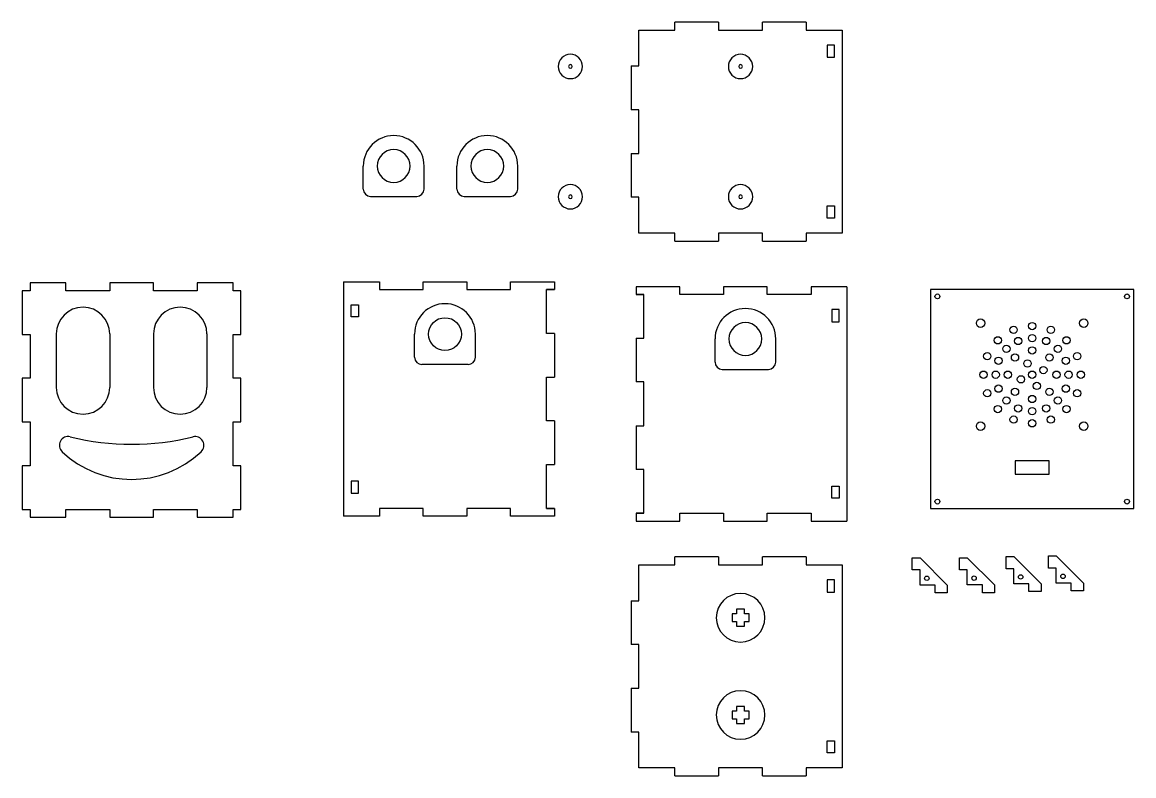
# Model space of a CAD drawing. Header units: millimetres. Extents: x -276 to 773, y -135 to 471.
# Drawn here: x -275.5 to 181.8, y -135 to 175 of the extents above; entities that cross this region are included whole.
import ezdxf

# ---------------------------------------------------------------- set-up
doc = ezdxf.new("R2010")
doc.units = ezdxf.units.MM
for name, color, linetype, lineweight, true_color in [('layer 1', 5, 'Continuous', 25, 0x0000ff), ('layer 3', 1, 'Continuous', 25, 0xff0000), ('layer 5', 3, 'Continuous', 25, 0x00ff00)]:
    doc.layers.add(name, color=color, linetype=linetype, lineweight=lineweight, true_color=true_color)

msp = doc.modelspace()

# ---------------------------------------------------------------- linework, layer by layer
at = {"layer": 'layer 1'}
for p, q in [((11, 175), (-7, 175)), ((-7, 171.8), (-7, 175)), ((11, 175), (11, 171.8)), ((47, 175), (29, 175)), ((29, 171.8), (29, 175)), ((47, 175), (47, 171.8)), ((-21.8, 157), (-21.8, 171.8)), ((-21.8, 171.8), (-7, 171.8)), ((11, 171.8), (29, 171.8)), ((47, 171.8), (61.8, 171.8)), ((61.8, 171.8), (61.8, 88.2)), ((-25, 157), (-25, 139)), ((-25, 157), (-21.8, 157)), ((-21.8, 139), (-25, 139)), ((-21.8, 121), (-21.8, 139)), ((-25, 121), (-25, 103)), ((-25, 121), (-21.8, 121)), ((-135.2, 106.35), (-135.2, 115.85)), ((-110.2, 106.35), (-110.2, 115.85)), ((-96.68, 106.35), (-96.68, 115.85)), ((-71.68, 106.35), (-71.68, 115.85)), ((-132.2, 103.35), (-113.2, 103.35)), ((-93.68, 103.35), (-74.68, 103.35)), ((-21.8, 103), (-25, 103)), ((-21.8, 88.2), (-21.8, 103)), ((-7, 88.2), (-21.8, 88.2)), ((-7, 85), (-7, 88.2)), ((29, 88.2), (11, 88.2)), ((11, 88.2), (11, 85)), ((29, 85), (29, 88.2)), ((61.8, 88.2), (47, 88.2)), ((47, 88.2), (47, 85)), ((-7, 85), (11, 85)), ((29, 85), (47, 85)), ((-272.34, 64.56), (-275.54, 64.56)), ((-275.54, 64.56), (-275.54, 46.56)), ((-257.54, 67.76), (-272.34, 67.76)), ((-272.34, 67.76), (-272.34, 64.56)), ((-257.54, 64.56), (-257.54, 67.76)), ((-239.54, 64.56), (-257.54, 64.56)), ((-221.54, 67.76), (-239.54, 67.76)), ((-239.54, 67.76), (-239.54, 64.56)), ((-221.54, 64.56), (-221.54, 67.76)), ((-203.54, 64.56), (-221.54, 64.56)), ((-188.74, 67.76), (-203.54, 67.76)), ((-203.54, 67.76), (-203.54, 64.56)), ((-188.74, 64.56), (-188.74, 67.76)), ((-185.54, 64.56), (-188.74, 64.56)), ((-185.54, 46.56), (-185.54, 64.56)), ((-143.4, 68.2), (-143.4, -28.2)), ((-143.4, 68.2), (-128.6, 68.2)), ((-128.6, 68.2), (-128.6, 65)), ((-128.6, 65), (-110.6, 65)), ((-110.6, 65), (-110.6, 68.2)), ((-110.6, 68.2), (-92.6, 68.2)), ((-92.6, 68.2), (-92.6, 65)), ((-92.6, 65), (-74.6, 65)), ((-74.6, 65), (-74.6, 68.2)), ((-74.6, 68.2), (-56.6, 68.2)), ((-59.8, 65), (-56.6, 65)), ((-59.8, 47), (-59.8, 65)), ((-59.8, 65), (-56.6, 65)), ((-56.6, 65), (-59.8, 65)), ((-56.6, 68.2), (-56.6, 65)), ((-5, 66.2), (-23, 66.2)), ((-23, 66.2), (-23, 63)), ((-5, 63), (-5, 66.2)), ((31, 66.2), (13, 66.2)), ((13, 66.2), (13, 63)), ((31, 63), (31, 66.2)), ((63.8, 66.2), (49, 66.2)), ((49, 66.2), (49, 63)), ((63.8, 66.2), (63.8, -30.2)), ((181.8, 65), (98.2, 65)), ((98.2, 65), (98.2, -25)), ((181.8, -25), (181.8, 65)), ((-19.8, 63), (-23, 63)), ((-19.8, 63), (-23, 63)), ((-23, 63), (-19.8, 63)), ((-19.8, 45), (-19.8, 63)), ((13, 63), (-5, 63)), ((49, 63), (31, 63)), ((-275.54, 46.56), (-272.34, 46.56)), ((-272.34, 46.56), (-272.34, 28.56)), ((-188.74, 28.56), (-188.74, 46.56)), ((-188.74, 46.56), (-185.54, 46.56)), ((-56.6, 47), (-59.8, 47)), ((-56.6, 47), (-56.6, 29)), ((-23, 45), (-23, 27)), ((-23, 45), (-19.8, 45)), ((-272.34, 28.56), (-275.54, 28.56)), ((-275.54, 28.56), (-275.54, 10.56)), ((-185.54, 28.56), (-188.74, 28.56)), ((-185.54, 10.56), (-185.54, 28.56)), ((-59.8, 11), (-59.8, 29)), ((-59.8, 29), (-56.6, 29)), ((-19.8, 27), (-23, 27)), ((-19.8, 9), (-19.8, 27)), ((-275.54, 10.56), (-272.34, 10.56)), ((-272.34, 10.56), (-272.34, -7.44)), ((-188.74, -7.44), (-188.74, 10.56)), ((-188.74, 10.56), (-185.54, 10.56)), ((-56.6, 11), (-59.8, 11)), ((-56.6, 11), (-56.6, -7)), ((-23, 9), (-23, -9)), ((-23, 9), (-19.8, 9)), ((-272.34, -7.44), (-275.54, -7.44)), ((-275.54, -7.44), (-275.54, -25.44)), ((-185.54, -7.44), (-188.74, -7.44)), ((-185.54, -25.44), (-185.54, -7.44)), ((-59.8, -25), (-59.8, -7)), ((-59.8, -7), (-56.6, -7)), ((-19.8, -9), (-23, -9)), ((-19.8, -27), (-19.8, -9)), ((-275.54, -25.44), (-272.34, -25.44)), ((-272.34, -25.44), (-272.34, -28.64)), ((-257.54, -25.44), (-239.54, -25.44)), ((-257.54, -28.64), (-257.54, -25.44)), ((-239.54, -25.44), (-239.54, -28.64)), ((-221.54, -25.44), (-203.54, -25.44)), ((-221.54, -28.64), (-221.54, -25.44)), ((-203.54, -25.44), (-203.54, -28.64)), ((-188.74, -28.64), (-188.74, -25.44)), ((-188.74, -25.44), (-185.54, -25.44)), ((-110.6, -25), (-128.6, -25)), ((-128.6, -25), (-128.6, -28.2)), ((-110.6, -28.2), (-110.6, -25)), ((-74.6, -25), (-92.6, -25)), ((-92.6, -25), (-92.6, -28.2)), ((-74.6, -28.2), (-74.6, -25)), ((-56.6, -25), (-59.8, -25)), ((-56.6, -25), (-59.8, -25)), ((-59.8, -25), (-56.6, -25)), ((-56.6, -25), (-56.6, -28.2)), ((-23, -27), (-19.8, -27)), ((-23, -27), (-19.8, -27)), ((-19.8, -27), (-23, -27)), ((-23, -27), (-23, -30.2)), ((-5, -27), (13, -27)), ((-5, -30.2), (-5, -27)), ((13, -27), (13, -30.2)), ((31, -27), (49, -27)), ((31, -30.2), (31, -27)), ((49, -27), (49, -30.2)), ((98.2, -25), (181.8, -25)), ((-272.34, -28.64), (-257.54, -28.64)), ((-239.54, -28.64), (-221.54, -28.64)), ((-203.54, -28.64), (-188.74, -28.64)), ((-128.6, -28.2), (-143.4, -28.2)), ((-92.6, -28.2), (-110.6, -28.2)), ((-56.6, -28.2), (-74.6, -28.2)), ((-23, -30.2), (-5, -30.2)), ((13, -30.2), (31, -30.2)), ((49, -30.2), (63.8, -30.2)), ((11, -45), (-7, -45)), ((-7, -48.2), (-7, -45)), ((11, -45), (11, -48.2)), ((47, -45), (29, -45)), ((29, -48.2), (29, -45)), ((47, -45), (47, -48.2)), ((90.66, -45.33), (93.86, -45.33)), ((90.66, -50.33), (90.66, -45.33)), ((93.86, -45.33), (105.06, -56.53)), ((110.1, -45.3), (113.3, -45.3)), ((110.1, -50.3), (110.1, -45.3)), ((113.3, -45.3), (124.5, -56.5)), ((129.26, -44.81), (132.46, -44.81)), ((129.26, -49.81), (129.26, -44.81)), ((132.46, -44.81), (143.66, -56.01)), ((146.68, -44.56), (149.88, -44.56)), ((146.68, -49.56), (146.68, -44.56)), ((149.88, -44.56), (161.08, -55.76)), ((-21.8, -63), (-21.8, -48.2)), ((-21.8, -48.2), (-7, -48.2)), ((11, -48.2), (29, -48.2)), ((47, -48.2), (61.8, -48.2)), ((61.8, -48.2), (61.8, -131.8)), ((113.3, -50.3), (110.1, -50.3)), ((113.3, -56.5), (113.3, -50.3)), ((132.46, -49.81), (129.26, -49.81)), ((132.46, -56.01), (132.46, -49.81)), ((149.88, -49.56), (146.68, -49.56)), ((149.88, -55.76), (149.88, -49.56)), ((93.86, -50.33), (90.66, -50.33)), ((93.86, -56.53), (93.86, -50.33)), ((100.06, -56.53), (93.86, -56.53)), ((100.06, -59.73), (100.06, -56.53)), ((105.06, -56.53), (105.06, -59.73)), ((119.5, -56.5), (113.3, -56.5)), ((119.5, -59.7), (119.5, -56.5)), ((124.5, -56.5), (124.5, -59.7)), ((138.66, -56.01), (132.46, -56.01)), ((138.66, -59.21), (138.66, -56.01)), ((143.66, -59.21), (138.66, -59.21)), ((143.66, -56.01), (143.66, -59.21)), ((156.08, -55.76), (149.88, -55.76)), ((156.08, -58.96), (156.08, -55.76)), ((161.08, -58.96), (156.08, -58.96)), ((161.08, -55.76), (161.08, -58.96)), ((-25, -63), (-25, -81)), ((-25, -63), (-21.8, -63)), ((105.06, -59.73), (100.06, -59.73)), ((124.5, -59.7), (119.5, -59.7)), ((-21.8, -81), (-25, -81)), ((-21.8, -99), (-21.8, -81)), ((-25, -99), (-25, -117)), ((-25, -99), (-21.8, -99)), ((-21.8, -117), (-25, -117)), ((-21.8, -131.8), (-21.8, -117)), ((-7, -131.8), (-21.8, -131.8)), ((-7, -135), (-7, -131.8)), ((29, -131.8), (11, -131.8)), ((11, -131.8), (11, -135)), ((29, -135), (29, -131.8)), ((61.8, -131.8), (47, -131.8)), ((47, -131.8), (47, -135)), ((-7, -135), (11, -135)), ((29, -135), (47, -135))]:
    msp.add_line(p, q, dxfattribs=at)
at = {"layer": 'layer 1', "flags": 128}
for points in [[(-50, 161.8, 1), (-50, 151.8, 1), (-50, 161.8)], [(-50, 108.2, 1), (-50, 98.2, 1), (-50, 108.2)]]:
    msp.add_lwpolyline(points, format="xyb", dxfattribs=at)
at = {"layer": 'layer 1'}
for centre, radius, start, end in [((-122.7, 115.85), 12.5, 0, 180), ((-84.18, 115.85), 12.5, 0, 180), ((-132.2, 106.35), 3, 180, 270), ((-113.2, 106.35), 3, 270, 0), ((-93.68, 106.35), 3, 180, 270), ((-74.68, 106.35), 3, 270, 0)]:
    msp.add_arc(centre, radius, start, end, dxfattribs=at)
at = {"layer": 'layer 3'}
for p, q in [((58.6, 165.6), (55.6, 165.6)), ((55.6, 165.6), (55.6, 160.6)), ((58.6, 160.6), (58.6, 165.6)), ((55.6, 160.6), (58.6, 160.6)), ((55.6, 99.4), (58.6, 99.4)), ((55.6, 94.4), (55.6, 99.4)), ((58.6, 99.4), (58.6, 94.4)), ((58.6, 94.4), (55.6, 94.4)), ((-140.2, 53.8), (-140.2, 58.8)), ((-140.2, 58.8), (-137.2, 58.8)), ((-137.2, 58.8), (-137.2, 53.8)), ((60.6, 56.8), (57.6, 56.8)), ((57.6, 56.8), (57.6, 51.8)), ((60.6, 51.8), (60.6, 56.8)), ((-137.2, 53.8), (-140.2, 53.8)), ((57.6, 51.8), (60.6, 51.8)), ((-261.54, 46.76), (-261.54, 24.76)), ((-239.54, 46.76), (-239.54, 24.76)), ((-221.54, 46.76), (-221.54, 24.76)), ((-199.54, 46.76), (-199.54, 24.76)), ((146.95, -5.45), (133.05, -5.45)), ((133.05, -5.45), (133.05, -10.95)), ((146.95, -10.95), (146.95, -5.45)), ((133.05, -10.95), (146.95, -10.95)), ((-137.2, -13.8), (-140.2, -13.8)), ((-140.2, -13.8), (-140.2, -18.8)), ((-137.2, -18.8), (-137.2, -13.8)), ((57.6, -15.8), (60.6, -15.8)), ((57.6, -20.8), (57.6, -15.8)), ((60.6, -15.8), (60.6, -20.8)), ((-140.2, -18.8), (-137.2, -18.8)), ((60.6, -20.8), (57.6, -20.8)), ((58.6, -54.4), (55.6, -54.4)), ((55.6, -54.4), (55.6, -59.4)), ((58.6, -59.4), (58.6, -54.4)), ((55.6, -59.4), (58.6, -59.4)), ((18.4, -68.4), (16.5, -68.4)), ((16.5, -68.4), (16.5, -71.6)), ((21.6, -66.5), (18.4, -66.5)), ((18.4, -66.5), (18.4, -68.4)), ((21.6, -68.4), (21.6, -66.5)), ((23.5, -68.4), (21.6, -68.4)), ((23.5, -71.6), (23.5, -68.4)), ((16.5, -71.6), (18.4, -71.6)), ((18.4, -71.6), (18.4, -73.5)), ((21.6, -71.6), (23.5, -71.6)), ((21.6, -73.5), (21.6, -71.6)), ((18.4, -73.5), (21.6, -73.5)), ((18.4, -108.4), (16.5, -108.4)), ((16.5, -108.4), (16.5, -111.6)), ((21.6, -106.5), (18.4, -106.5)), ((18.4, -106.5), (18.4, -108.4)), ((21.6, -108.4), (21.6, -106.5)), ((23.5, -108.4), (21.6, -108.4)), ((23.5, -111.6), (23.5, -108.4)), ((16.5, -111.6), (18.4, -111.6)), ((18.4, -111.6), (18.4, -113.5)), ((18.4, -113.5), (21.6, -113.5)), ((21.6, -111.6), (23.5, -111.6)), ((21.6, -113.5), (21.6, -111.6)), ((55.6, -120.6), (58.6, -120.6)), ((55.6, -125.6), (55.6, -120.6)), ((58.6, -120.6), (58.6, -125.6)), ((58.6, -125.6), (55.6, -125.6))]:
    msp.add_line(p, q, dxfattribs=at)
at = {"layer": 'layer 3', "flags": 128}
for points in [[(-50, 157.55, 1), (-50, 156.05, 1), (-50, 157.55)], [(20, 157.55, 1), (20, 156.05, 1), (20, 157.55)], [(-115.95, 115.85, 1), (-129.45, 115.85, 1), (-115.95, 115.85)], [(-77.43, 115.85, 1), (-90.93, 115.85, 1), (-77.43, 115.85)], [(-50, 103.95, 1), (-50, 102.45, 1), (-50, 103.95)], [(20, 103.95, 1), (20, 102.45, 1), (20, 103.95)], [(-108.35, 46.7, -1), (-94.85, 46.7, -1), (-108.35, 46.7)], [(28.75, 44.7, 1), (15.25, 44.7, 1), (28.75, 44.7)]]:
    msp.add_lwpolyline(points, format="xyb", dxfattribs=at)
at = {"layer": 'layer 3'}
for centre, radius in [((101, 62.2), 1), ((179, 62.2), 1), ((118.79, 51.21), 1.75), ((140, 50), 1.5), ((161.21, 51.21), 1.75), ((132.35, 48.48), 1.5), ((140, 45), 1.5), ((147.65, 48.48), 1.5), ((125.86, 44.14), 1.5), ((129.39, 40.61), 1.5), ((134.26, 43.86), 1.5), ((140, 40), 1.5), ((145.74, 43.86), 1.5), ((150.61, 40.61), 1.5), ((154.14, 44.14), 1.5), ((121.52, 37.65), 1.5), ((126.14, 35.74), 1.5), ((132.93, 37.07), 1.5), ((147.07, 37.07), 1.5), ((153.86, 35.74), 1.5), ((158.48, 37.65), 1.5), ((138.09, 34.62), 1.5), ((144.62, 31.91), 1.5), ((120, 30), 1.5), ((125, 30), 1.5), ((130, 30), 1.5), ((135.38, 28.09), 1.5), ((140, 30), 1.5), ((150, 30), 1.5), ((155, 30), 1.5), ((160, 30), 1.5), ((121.52, 22.35), 1.5), ((126.14, 24.26), 1.5), ((132.93, 22.93), 1.5), ((141.91, 25.38), 1.5), ((147.07, 22.93), 1.5), ((153.86, 24.26), 1.5), ((158.48, 22.35), 1.5), ((129.39, 19.39), 1.5), ((140, 20), 1.5), ((150.61, 19.39), 1.5), ((125.86, 15.86), 1.5), ((134.26, 16.14), 1.5), ((140, 15), 1.5), ((145.74, 16.14), 1.5), ((154.14, 15.86), 1.5), ((118.79, 8.79), 1.75), ((132.35, 11.52), 1.5), ((140, 10), 1.5), ((147.65, 11.52), 1.5), ((161.21, 8.79), 1.75), ((101, -22.2), 1), ((179, -22.2), 1), ((96.66, -53.73), 0.9), ((116.1, -53.7), 0.9), ((135.26, -53.21), 0.9), ((152.68, -52.96), 0.9)]:
    msp.add_circle(centre, radius, dxfattribs=at)
for centre, radius, start, end in [((-250.54, 46.76), 11, 0, 180), ((-210.54, 46.76), 11, 0, 180), ((-250.54, 24.76), 11, 180, 0), ((-210.54, 24.76), 11, 180, 0), ((-256.67, 0.94), 3.6, 76.1126, 226.5186), ((-230.54, 106.62), 105.26, 256.1126, 283.8874), ((-204.42, 0.94), 3.6, 313.4814, 103.8874), ((-230.54, 28.49), 41.57, 226.5186, 313.4814)]:
    msp.add_arc(centre, radius, start, end, dxfattribs=at)
at = {"layer": 'layer 5'}
for p, q in [((-114.1, 37.2), (-114.1, 46.7)), ((-89.1, 37.2), (-89.1, 46.7)), ((9.5, 35.2), (9.5, 44.7)), ((34.5, 35.2), (34.5, 44.7)), ((-92.1, 34.2), (-111.1, 34.2)), ((12.5, 32.2), (31.5, 32.2))]:
    msp.add_line(p, q, dxfattribs=at)
at = {"layer": 'layer 5', "flags": 128}
for points in [[(20, 161.8, 1), (20, 151.8, 1), (20, 161.8)], [(20, 108.2, 1), (20, 98.2, 1), (20, 108.2)], [(20, -60, 1), (20, -80, 1), (20, -60)], [(20, -100, 1), (20, -120, 1), (20, -100)]]:
    msp.add_lwpolyline(points, format="xyb", dxfattribs=at)
at = {"layer": 'layer 5'}
for centre, radius, start, end in [((-101.6, 46.7), 12.5, 0, 180), ((22, 44.7), 12.5, 0, 180), ((-111.1, 37.2), 3, 180, 270), ((-92.1, 37.2), 3, 270, 0), ((12.5, 35.2), 3, 180, 270), ((31.5, 35.2), 3, 270, 0)]:
    msp.add_arc(centre, radius, start, end, dxfattribs=at)

doc.saveas('drawing.dxf')
